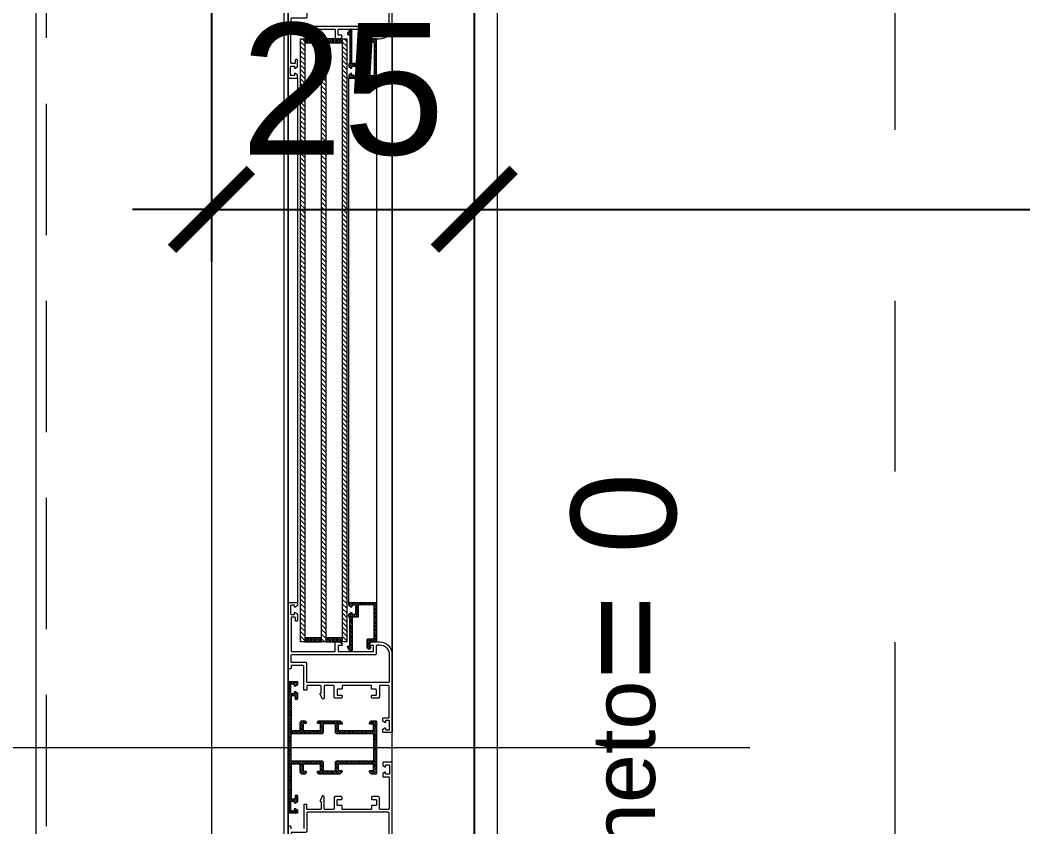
# Model space of a CAD drawing. Header units: centimetres. Extents: x 105417 to 110818, y -55119 to -48326.
# Drawn here: x 106191.2 to 106286.5, y -51119.9 to -51043.2 of the extents above; entities that cross this region are included whole.
import ezdxf

# ---------------------------------------------------------------- set-up
doc = ezdxf.new("R2010")
doc.units = ezdxf.units.CM
doc.header["$LTSCALE"] = 50
doc.header["$MEASUREMENT"] = 0
doc.linetypes.add('AXES', pattern=[2, 1.25, -0.25, 0.25, -0.25])
doc.linetypes.add('CACHE', pattern=[0.375, 0.25, -0.125])
doc.layers.get('0').update_dxf_attribs({"color": 8})
for name, color, linetype in [('AXES', 10, 'AXES'), ('BORD', 5, 'Continuous'), ('COTE 50ème', 1, 'Continuous')]:
    doc.layers.add(name, color=color, linetype=linetype)
for name, color, linetype, lineweight in [('CONSOLE ISOL.', 214, 'Continuous', 15), ('MACONNERIE COUPE', 7, 'Continuous', 30), ('WINDOWS', 21, 'Continuous', 5)]:
    doc.layers.add(name, color=color, linetype=linetype, lineweight=lineweight)
doc.layers.add('FMULT', color=150, linetype='Continuous', plot=False)
doc.styles.add('GENERATED_STYLE_1', font='arial.ttf')
doc.styles.add('RS_TXT_50', font='arial.ttf', dxfattribs={"height": 12.5})
doc.dimstyles.new('RS_50CM_LINEAIRE', dxfattribs={"dimscale": 5, "dimtxt": 12.5, "dimasz": 1.5, "dimexe": 1, "dimexo": 2.5, "dimgap": 1, "dimtad": 1, "dimdec": 1, "dimrnd": 0.5, "dimdsep": 46, "dimtxsty": 'RS_TXT_50', "dimblk1": 'ARCHTICK', "dimblk2": 'ARCHTICK', "dimsah": 1, "dimcen": 2.5, "dimdle": 1, "dimclrt": 4, "dimadec": 0, "dimazin": 2, "dimtfac": 1, "dimtdec": 1, "dimtix": 1, "dimtmove": 2, "dimatfit": 3, "dimfxl": 1, "dimtolj": 1, "dimtzin": 0, "dimarcsym": 0})
pattern_1 = [(135, (-46708.70849, -43842.58123), (-0.08838834765, -0.08838834765), [])]

# ---------------------------------------------------------------- blocks, each defined once
blk = doc.blocks.new('A$Ceb270309')
at = {"layer": 'AXES', "lineweight": 5, "ltscale": 1.3}
blk.add_line((-1265, 1580), (-1265, -1500), dxfattribs=at)
blk = doc.blocks.new('_ArchTick')
at = {"color": 0, "linetype": 'ByBlock', "const_width": 0.15}
blk.add_lwpolyline([(-0.5, -0.5), (0.5, 0.5)], dxfattribs=at)
blk = doc.blocks.new('*D955')
at = {"layer": 'COTE 50ème', "color": 0, "lineweight": -2, "ltscale": 0.5, "transparency": 16777216}
for p, q in [((106209.354, -51018.236), (106209.354, -51066.17)), ((106234.354, -51018.236), (106234.354, -51066.17)), ((106209.354, -51061.17), (106201.854, -51061.17)), ((106209.354, -51061.17), (106234.354, -51061.17)), ((106234.354, -51061.17), (106241.854, -51061.17))]:
    blk.add_line(p, q, dxfattribs=at)
at = {"layer": 'Defpoints', "color": 0, "ltscale": 0.5, "transparency": 16777216}
for p in [(106209.354, -51005.736), (106234.354, -51005.736), (106234.354, -51061.17)]:
    blk.add_point(p, dxfattribs=at)
at = {"layer": 'COTE 50ème', "color": 0, "lineweight": -2, "ltscale": 0.5, "transparency": 16777216, "xscale": 7.5, "yscale": 7.5, "zscale": 7.5}
blk.add_blockref('_ArchTick', (106209.354, -51061.17), dxfattribs=at)
at = {"layer": 'COTE 50ème', "color": 0, "lineweight": -2, "ltscale": 0.5, "transparency": 16777216, "xscale": 7.5, "yscale": 7.5, "zscale": 7.5, "rotation": 180}
blk.add_blockref('_ArchTick', (106234.354, -51061.17), dxfattribs=at)
at = {"layer": 'COTE 50ème', "color": 4, "ltscale": 0.5, "transparency": 16777216, "insert": (106221.854, -51049.788), "char_height": 12.5, "attachment_point": 5, "style": 'RS_TXT_50'}
blk.add_mtext('\\A1;25', dxfattribs=at)
blk = doc.blocks.new('*D956')
at = {"layer": 'COTE 50ème', "color": 0, "lineweight": -2, "ltscale": 0.5, "transparency": 16777216}
for p, q in [((106754.353, -51001.51), (106754.353, -51066.17)), ((106234.354, -51018.236), (106234.354, -51066.17)), ((106229.354, -51061.17), (106759.353, -51061.17))]:
    blk.add_line(p, q, dxfattribs=at)
at = {"layer": 'Defpoints', "color": 0, "ltscale": 0.5, "transparency": 16777216}
for p in [(106754.353, -50989.01), (106234.354, -51005.736), (106754.353, -51061.17)]:
    blk.add_point(p, dxfattribs=at)
at = {"layer": 'COTE 50ème', "color": 0, "lineweight": -2, "ltscale": 0.5, "transparency": 16777216, "xscale": 7.5, "yscale": 7.5, "zscale": 7.5, "rotation": 180}
blk.add_blockref('_ArchTick', (106234.354, -51061.17), dxfattribs=at)
at = {"layer": 'COTE 50ème', "color": 0, "lineweight": -2, "ltscale": 0.5, "transparency": 16777216, "xscale": 7.5, "yscale": 7.5, "zscale": 7.5}
blk.add_blockref('_ArchTick', (106754.353, -51061.17), dxfattribs=at)
at = {"layer": 'COTE 50ème', "color": 4, "ltscale": 0.5, "transparency": 16777216, "insert": (106494.353, -51049.788), "char_height": 12.5, "attachment_point": 5, "style": 'RS_TXT_50'}
blk.add_mtext('\\A1;520', dxfattribs=at)
blk = doc.blocks.new('*D1050')
at = {"layer": 'COTE 50ème', "color": 0, "lineweight": -2, "ltscale": 0.5, "transparency": 16777216}
for p, q in [((106056.923, -51197.474), (106056.923, -51027.362)), ((106209.354, -51032.362), (106051.923, -51032.362)), ((106206.581, -51192.474), (106051.923, -51192.474))]:
    blk.add_line(p, q, dxfattribs=at)
at = {"layer": 'Defpoints', "color": 0, "ltscale": 0.5, "transparency": 16777216}
for p in [(106056.923, -51032.362), (106221.854, -51032.362), (106219.081, -51192.474)]:
    blk.add_point(p, dxfattribs=at)
at = {"layer": 'COTE 50ème', "color": 0, "lineweight": -2, "ltscale": 0.5, "transparency": 16777216, "xscale": 7.5, "yscale": 7.5, "zscale": 7.5}
for p, rotation in [((106056.923, -51032.362), 90), ((106056.923, -51192.474), 270)]:
    blk.add_blockref('_ArchTick', p, dxfattribs=dict(at, rotation=rotation))
at = {"layer": 'COTE 50ème', "color": 4, "ltscale": 0.5, "transparency": 16777216, "insert": (106045.541, -51112.418), "char_height": 12.5, "attachment_point": 5, "rotation": 90, "style": 'RS_TXT_50'}
blk.add_mtext('\\A1;160', dxfattribs=at)
blk = doc.blocks.new('*D1059')
at = {"layer": 'COTE 50ème', "color": 0, "lineweight": -2, "ltscale": 0.5, "transparency": 16777216}
for p, q in [((106022.111, -50327.362), (106022.111, -51637.362)), ((106196.854, -50332.362), (106017.111, -50332.362)), ((106096.854, -51632.362), (106017.111, -51632.362))]:
    blk.add_line(p, q, dxfattribs=at)
at = {"layer": 'Defpoints', "color": 0, "ltscale": 0.5, "transparency": 16777216}
for p in [(106209.354, -50332.362), (106022.111, -51632.362), (106109.354, -51632.362)]:
    blk.add_point(p, dxfattribs=at)
at = {"layer": 'COTE 50ème', "color": 0, "lineweight": -2, "ltscale": 0.5, "transparency": 16777216, "xscale": 7.5, "yscale": 7.5, "zscale": 7.5}
for p, rotation in [((106022.111, -50332.362), 90), ((106022.111, -51632.362), 270)]:
    blk.add_blockref('_ArchTick', p, dxfattribs=dict(at, rotation=rotation))
at = {"layer": 'COTE 50ème', "color": 4, "ltscale": 0.5, "transparency": 16777216, "insert": (106010.725, -50982.362), "char_height": 12.5, "attachment_point": 5, "rotation": 90, "style": 'RS_TXT_50'}
blk.add_mtext('\\A1;1300', dxfattribs=at)
blk = doc.blocks.new('*D1062')
at = {"layer": 'COTE 50ème', "color": 0, "lineweight": -2, "ltscale": 0.5, "transparency": 16777216}
for p, q in [((105995.752, -52042.362), (105995.752, -49967.362)), ((106966.854, -49972.362), (105990.752, -49972.362)), ((106196.856, -52037.362), (105990.752, -52037.362))]:
    blk.add_line(p, q, dxfattribs=at)
at = {"layer": 'Defpoints', "color": 0, "ltscale": 0.5, "transparency": 16777216}
for p in [(105995.752, -49972.362), (106979.354, -49972.362), (106209.356, -52037.362)]:
    blk.add_point(p, dxfattribs=at)
at = {"layer": 'COTE 50ème', "color": 0, "lineweight": -2, "ltscale": 0.5, "transparency": 16777216, "xscale": 7.5, "yscale": 7.5, "zscale": 7.5}
for p, rotation in [((105995.752, -49972.362), 90), ((105995.752, -52037.362), 270)]:
    blk.add_blockref('_ArchTick', p, dxfattribs=dict(at, rotation=rotation))
at = {"layer": 'COTE 50ème', "color": 4, "ltscale": 0.5, "transparency": 16777216, "insert": (105984.37, -51004.862), "char_height": 12.5, "attachment_point": 5, "rotation": 90, "style": 'RS_TXT_50'}
blk.add_mtext('\\A1;2065', dxfattribs=at)

msp = doc.modelspace()

# ---------------------------------------------------------------- hatches: boundary and pattern name
at = {"layer": 'WINDOWS', "transparency": 33554559}
h = msp.add_hatch(dxfattribs=at)
h.set_pattern_fill('ANSI31', color=256, angle=450)
h.set_pattern_definition([(135, (-46708.71279, -43842.58135), (-0.08838834765, -0.08838834765), [])])
h.paths.add_polyline_path([(106224.821, -51045.317, 0.414214), (106224.728, -51045.224), (106224.261, -51045.224, -0.414214), (106224.168, -51045.13), (106224.168, -51044.393, -1.835735), (106224.392, -51044.538), (106224.392, -51045), (106224.803, -51045), (106225.045, -51044.944), (106225.045, -51048.621, -0.414214), (106224.989, -51048.677), (106222.483, -51048.677, -0.414214), (106222.427, -51048.621), (106222.427, -51048.416, -0.250765), (106222.452, -51048.369), (106222.62, -51048.238, -0.599022), (106222.707, -51048.285), (106222.707, -51048.416), (106223.08, -51048.416), (106223.08, -51047.557), (106222.707, -51047.557), (106222.707, -51047.688, -0.649779), (106222.613, -51047.729), (106222.445, -51047.598, -0.212283), (106222.427, -51047.557), (106222.427, -51047.352, -0.414214), (106222.483, -51047.296), (106222.52, -51047.296), (106222.52, -51044.552), (106222.389, -51044.552, -0.603122), (106222.312, -51044.406), (106222.555, -51044.051, -0.737396), (106222.725, -51044.104), (106222.725, -51047.296), (106223.229, -51047.296, -0.414214), (106223.323, -51047.389), (106223.323, -51048.453), (106224.728, -51048.453, 0.414214), (106224.821, -51048.36)])
at = {"layer": 'WINDOWS'}
h = msp.add_hatch(dxfattribs=at)
h.set_pattern_fill('ANSI31', color=140, scale=2.5, angle=450)
h.set_pattern_definition([(135, (-46708.9128, -43842.58123), (-0.2209708691, -0.2209708691), [])])
h.paths.add_polyline_path([(106217.831, -51102.325), (106217.831, -51044.939), (106218.231, -51044.939), (106218.231, -51102.325)])
h.paths.add_polyline_path([(106219.831, -51102.325), (106219.831, -51044.939), (106220.231, -51044.939), (106220.231, -51102.325)])
h.paths.add_polyline_path([(106221.831, -51102.325), (106221.831, -51044.944), (106222.231, -51044.944), (106222.231, -51102.325)])
at = {"layer": 'WINDOWS', "transparency": 33554559}
h = msp.add_hatch(dxfattribs=at)
h.set_pattern_fill('ANSI31', color=140, angle=450)
h.set_pattern_definition([(135, (-46708.90849, -43859.58123), (-0.08838834765, -0.08838834765), [])])
h.paths.add_polyline_path([(106219.831, -51044.939), (106218.231, -51044.939), (106218.231, -51045.339), (106219.831, -51045.339)])
h.paths.add_polyline_path([(106221.831, -51044.939), (106220.231, -51044.939), (106220.231, -51045.339), (106221.831, -51045.339)])
h.paths.add_polyline_path([(106219.831, -51101.925), (106218.231, -51101.925), (106218.231, -51102.325), (106219.831, -51102.325)])
h.paths.add_polyline_path([(106221.831, -51101.925), (106220.231, -51101.925), (106220.231, -51102.325), (106221.831, -51102.325)])
h = msp.add_hatch(dxfattribs=at)
h.set_pattern_fill('ANSI31', color=256, angle=450)
h.set_pattern_definition(pattern_1)
h.paths.add_polyline_path([(106225.05, -51102.259), (106225.05, -51102.315), (106224.807, -51102.315), (106224.807, -51102.259), (106224.452, -51102.259, 0.414214), (106224.396, -51102.315), (106224.396, -51102.688, 0.247394), (106224.421, -51102.735, -1.657435), (106224.172, -51102.866), (106224.172, -51102.128, -0.414214), (106224.266, -51102.035), (106224.732, -51102.035, 0.414214), (106224.826, -51101.942), (106224.826, -51098.899, 0.414214), (106224.732, -51098.806), (106223.383, -51098.806, 0.414214), (106223.327, -51098.862), (106223.327, -51099.87, -0.414214), (106223.234, -51099.963), (106222.786, -51099.963, 0.414214), (106222.73, -51100.019), (106222.73, -51103.155, -0.737396), (106222.559, -51103.208), (106222.317, -51102.853, -0.603122), (106222.394, -51102.707), (106222.468, -51102.707, 0.414214), (106222.524, -51102.651), (106222.524, -51099.963), (106222.487, -51099.963, -0.414214), (106222.431, -51099.907), (106222.431, -51099.702, -0.250765), (106222.456, -51099.655), (106222.624, -51099.524, -0.599022), (106222.711, -51099.571), (106222.711, -51099.646, 0.414214), (106222.767, -51099.702), (106223.028, -51099.702, 0.414214), (106223.084, -51099.646), (106223.084, -51098.899, 0.414214), (106223.028, -51098.843), (106222.767, -51098.843, 0.414214), (106222.711, -51098.899), (106222.711, -51098.973, -0.599022), (106222.624, -51099.02), (106222.456, -51098.889, -0.250765), (106222.431, -51098.843), (106222.431, -51098.638, -0.414214), (106222.487, -51098.582), (106224.994, -51098.582, -0.414214), (106225.05, -51098.638)])
at = {"layer": 'WINDOWS'}
h = msp.add_hatch(dxfattribs=at)
h.set_pattern_fill('ANSI31', color=256, angle=450)
h.set_pattern_definition(pattern_1)
h.paths.add_polyline_path([(106216.93, -51117.197, 0.414214), (106216.986, -51117.253), (106217.284, -51117.253, 0.414214), (106217.34, -51117.197), (106217.34, -51116.982, -1), (106217.546, -51116.982), (106217.546, -51117.514, -0.250765), (106217.521, -51117.561), (106217.353, -51117.673, -0.599022), (106217.266, -51117.626), (106217.266, -51117.552, 0.414214), (106217.21, -51117.496), (106216.948, -51117.496, 0.414214), (106216.892, -51117.552), (106216.892, -51118.336, 0.414214), (106216.948, -51118.392), (106217.21, -51118.392, 0.414214), (106217.266, -51118.336), (106217.266, -51118.224, -0.599022), (106217.353, -51118.177), (106217.521, -51118.289, -0.250765), (106217.546, -51118.336), (106217.546, -51118.578, -0.414214), (106217.49, -51118.634), (106216.706, -51118.634, -0.414214), (106216.65, -51118.578), (106216.65, -51112.362), (106216.65, -51106.146, -0.414214), (106216.706, -51106.09), (106217.49, -51106.09, -0.414214), (106217.546, -51106.146), (106217.546, -51106.389, -0.250765), (106217.521, -51106.436), (106217.353, -51106.548, -0.599022), (106217.266, -51106.501), (106217.266, -51106.389, 0.414214), (106217.21, -51106.333), (106216.948, -51106.333, 0.414214), (106216.892, -51106.389), (106216.892, -51107.173, 0.414214), (106216.948, -51107.229), (106217.21, -51107.229, 0.414214), (106217.266, -51107.173), (106217.266, -51107.098, -0.599022), (106217.353, -51107.052), (106217.521, -51107.164, -0.250765), (106217.546, -51107.21), (106217.546, -51107.742, -1), (106217.34, -51107.742), (106217.34, -51107.528, 0.414214), (106217.284, -51107.472), (106216.986, -51107.472, 0.414214), (106216.93, -51107.528), (106216.93, -51110.701, 0.414214), (106216.986, -51110.757), (106217.714, -51110.757, 0.414214), (106217.807, -51110.664), (106217.807, -51110.01, -0.414214), (106217.994, -51109.824), (106218.25, -51109.824, -0.198912), (106218.29, -51109.84), (106218.351, -51109.901, -0.198912), (106218.367, -51109.94), (106218.367, -51110.048, -0.414214), (106218.311, -51110.104), (106218.143, -51110.104, 0.414214), (106218.087, -51110.16), (106218.087, -51110.664, 0.414214), (106218.18, -51110.757), (106219.636, -51110.757, 0.414214), (106219.73, -51110.664), (106219.73, -51110.16, 0.414214), (106219.674, -51110.104), (106219.506, -51110.104, -0.414214), (106219.45, -51110.048), (106219.45, -51109.94, -0.198912), (106219.466, -51109.901), (106219.527, -51109.84, -0.198912), (106219.566, -51109.824), (106221.573, -51109.824, -0.198912), (106221.613, -51109.84), (106221.767, -51109.994, -0.198912), (106221.783, -51110.034), (106221.783, -51110.104, -0.414214), (106221.727, -51110.16), (106221.54, -51110.16, 0.340481), (106221.41, -51110.253), (106221.41, -51110.664, 0.414214), (106221.503, -51110.757), (106224.676, -51110.757, 0.414214), (106224.77, -51110.664), (106224.77, -51110.253, 0.414214), (106224.676, -51110.16), (106224.452, -51110.16, -0.414214), (106224.396, -51110.104), (106224.396, -51110.034, -0.198912), (106224.413, -51109.994), (106224.566, -51109.84, -0.198912), (106224.606, -51109.824), (106224.994, -51109.824, -0.414214), (106225.05, -51109.88), (106225.05, -51112.362), (106225.05, -51114.845, -0.414214), (106224.994, -51114.901), (106224.606, -51114.901, -0.198912), (106224.566, -51114.885), (106224.413, -51114.731, -0.198912), (106224.396, -51114.691), (106224.396, -51114.621, -0.414214), (106224.452, -51114.565), (106224.676, -51114.565, 0.414214), (106224.77, -51114.472), (106224.77, -51114.061, 0.414214), (106224.676, -51113.968), (106221.503, -51113.968, 0.414214), (106221.41, -51114.061), (106221.41, -51114.472, 0.340481), (106221.54, -51114.565), (106221.727, -51114.565, -0.414214), (106221.783, -51114.621), (106221.783, -51114.691, -0.198912), (106221.767, -51114.731), (106221.613, -51114.885, -0.198912), (106221.573, -51114.901), (106219.566, -51114.901, -0.198912), (106219.527, -51114.885), (106219.466, -51114.824, -0.198912), (106219.45, -51114.785), (106219.45, -51114.677, -0.414214), (106219.506, -51114.621), (106219.674, -51114.621, 0.414214), (106219.73, -51114.565), (106219.73, -51114.061, 0.414214), (106219.636, -51113.968), (106218.18, -51113.968, 0.414214), (106218.087, -51114.061), (106218.087, -51114.565, 0.414214), (106218.143, -51114.621), (106218.311, -51114.621, -0.414214), (106218.367, -51114.677), (106218.367, -51114.785, -0.198912), (106218.351, -51114.824), (106218.29, -51114.885, -0.198912), (106218.25, -51114.901), (106217.994, -51114.901, -0.414214), (106217.807, -51114.714), (106217.807, -51114.061, 0.414214), (106217.714, -51113.968), (106216.986, -51113.968, 0.414214), (106216.93, -51114.024)])
h.paths.add_polyline_path([(106216.986, -51113.688), (106219.916, -51113.688), (106220.01, -51113.781), (106220.01, -51114.528), (106220.103, -51114.621), (106221.036, -51114.621), (106221.13, -51114.528), (106221.13, -51113.781), (106221.223, -51113.688), (106224.714, -51113.688), (106224.77, -51113.632), (106224.77, -51112.362), (106224.77, -51111.093), (106224.714, -51111.037), (106221.223, -51111.037), (106221.13, -51110.944), (106221.13, -51110.197), (106221.036, -51110.104), (106220.103, -51110.104), (106220.01, -51110.197), (106220.01, -51110.944), (106219.916, -51111.037), (106216.986, -51111.037), (106216.93, -51111.093), (106216.93, -51112.362), (106216.93, -51113.632)], flags=16)

# ---------------------------------------------------------------- linework, layer by layer
at = {"layer": 'BORD', "lineweight": 5, "ltscale": 0.5}
msp.add_lwpolyline([(106209.354, -52037.362), (108409.354, -52037.362), (108409.354, -51972.362), (108509.354, -51972.362), (108509.354, -51632.362), (108409.354, -51632.362), (108409.354, -50332.362), (108279.354, -50332.362), (108279.354, -50132.362), (107639.354, -50132.362), (107639.354, -49972.362), (106979.354, -49972.362), (106979.354, -50132.362), (106339.465, -50132.362), (106339.465, -50332.363), (106209.354, -50332.362), (106209.354, -51632.362), (106109.354, -51632.362), (106109.354, -51972.362), (106209.354, -51972.362)], close=True, dxfattribs=at)
at = {"layer": 'CONSOLE ISOL.', "lineweight": 5, "ltscale": 0.5}
msp.add_lwpolyline([(107309.354, -50822.362), (107309.354, -49972.362), (106979.354, -49972.362), (106979.354, -50132.362), (106339.465, -50132.362), (106339.465, -50332.362), (106209.354, -50332.362), (106209.354, -51632.362), (106109.354, -51632.362), (106109.354, -51972.362), (106209.354, -51972.362), (106209.356, -52037.362), (107161.854, -52037.362), (107161.854, -51542.362), (107079.354, -51542.362), (107079.354, -51297.362), (107044.354, -51297.362), (107044.354, -50822.362)], close=True, dxfattribs=at)
at = {"layer": 'FMULT', "ltscale": 0.5}
msp.add_lwpolyline([(106234.354, -50697.362), (106234.354, -51247.362), (106344.354, -51247.362), (106344.354, -51277.362), (106782.354, -51277.362), (106773.727, -50947.797), (106644.465, -50947.797), (106644.465, -50697.362)], close=True, dxfattribs=at)
at = {"layer": 'WINDOWS', "color": 165, "linetype": 'CACHE'}
msp.add_line((106193.645, -51032.362), (106193.645, -51192.474), dxfattribs=at)
at = {"layer": 'WINDOWS'}
for p, q in [((106226.534, -51043.84), (106226.542, -51103.494)), ((106216.65, -51048.642), (106216.65, -51098.642)), ((106217.541, -51048.621), (106217.546, -51098.642)), ((106222.431, -51098.638), (106222.427, -51048.621)), ((106225.045, -51048.621), (106225.05, -51098.638))]:
    msp.add_line(p, q, dxfattribs=at)
at = {"layer": 'WINDOWS', "color": 165}
msp.add_line((106164.55, -51112.362), (106260.55, -51112.362), dxfattribs=at)
for points in [[(106216.645, -51192.474), (106216.645, -51032.362), (106192.645, -51032.362), (106192.645, -51192.474)], [(106216.245, -51032.762), (106216.245, -51192.074), (106216.645, -51192.474), (106216.645, -51032.362)], [(106226.543, -51192.474), (106226.543, -51032.362), (106236.543, -51032.362), (106236.543, -51192.474)]]:
    msp.add_lwpolyline(points, close=True, dxfattribs=at)
at = {"layer": 'WINDOWS'}
for points in [[(106216.645, -51032.362), (106216.645, -51192.474), (106226.543, -51192.474), (106226.543, -51032.362)], [(106224.77, -51112.362), (106224.77, -51113.632), (106224.714, -51113.688), (106221.223, -51113.688), (106221.13, -51113.781), (106221.13, -51114.528), (106221.036, -51114.621), (106220.103, -51114.621), (106220.01, -51114.528), (106220.01, -51113.781), (106219.916, -51113.688), (106216.986, -51113.688), (106216.93, -51113.632), (106216.93, -51112.362), (106216.93, -51111.093), (106216.986, -51111.037), (106219.916, -51111.037), (106220.01, -51110.944), (106220.01, -51110.197), (106220.103, -51110.104), (106221.036, -51110.104), (106221.13, -51110.197), (106221.13, -51110.944), (106221.223, -51111.037), (106224.714, -51111.037), (106224.77, -51111.093)]]:
    msp.add_lwpolyline(points, close=True, dxfattribs=at)
for points in [[(106216.645, -51042.442), (106216.645, -51048.621, 0.414214), (106216.701, -51048.677), (106217.485, -51048.677, 0.414214), (106217.541, -51048.621), (106217.541, -51048.416, 0.250765), (106217.516, -51048.369), (106217.348, -51048.238, 0.599022), (106217.261, -51048.285), (106217.261, -51048.378, -0.414214), (106217.205, -51048.434), (106216.944, -51048.434, -0.414214), (106216.888, -51048.378), (106216.888, -51047.594, -0.414214), (106216.944, -51047.538), (106217.205, -51047.538, -0.414214), (106217.261, -51047.594), (106217.261, -51047.688, 0.599022), (106217.348, -51047.734), (106217.516, -51047.604, 0.250765), (106217.541, -51047.557), (106217.541, -51046.978, 0.414214), (106217.485, -51046.922), (106217.392, -51046.922, 0.414214), (106217.336, -51046.978), (106217.336, -51047.24, -0.414214), (106217.28, -51047.296), (106216.981, -51047.296, -0.414214), (106216.925, -51047.24), (106216.925, -51044.066, -0.414214), (106216.981, -51044.01), (106221.069, -51044.01, -0.414214), (106221.125, -51044.066), (106221.125, -51044.888, 0.414214), (106221.181, -51044.944), (106221.569, -51044.944, 0.198912), (106221.608, -51044.927), (106221.762, -51044.773, 0.198912), (106221.779, -51044.734), (106221.779, -51044.664, 0.414214), (106221.723, -51044.608), (106221.499, -51044.608, -0.414214), (106221.405, -51044.514), (106221.405, -51044.104, -0.414214), (106221.499, -51044.01), (106224.672, -51044.01, -0.414214), (106224.765, -51044.104), (106224.765, -51044.514, -0.414214), (106224.672, -51044.608), (106224.448, -51044.608, 0.414214), (106224.392, -51044.664), (106224.392, -51044.734, 0.198912), (106224.408, -51044.773), (106224.562, -51044.927, 0.198912), (106224.602, -51044.944), (106225.325, -51044.944, 0.414214), (106226.539, -51043.73), (106226.539, -51036.376, 0.414214)], [(106226.543, -51121.192), (106226.543, -51113.837, 0.414214), (106226.487, -51113.781), (106225.703, -51113.781, 0.414214), (106225.647, -51113.837), (106225.647, -51114.042, 0.250765), (106225.672, -51114.089), (106225.84, -51114.22, 0.599022), (106225.927, -51114.173), (106225.927, -51114.08, -0.414214), (106225.983, -51114.024), (106226.244, -51114.024, -0.414214), (106226.3, -51114.08), (106226.3, -51114.864, -0.414214), (106226.244, -51114.92), (106225.983, -51114.92, -0.414214), (106225.927, -51114.864), (106225.927, -51114.77, 0.599022), (106225.84, -51114.724), (106225.672, -51114.855, 0.250765), (106225.647, -51114.901), (106225.647, -51115.106, 0.414214), (106225.703, -51115.162), (106226.207, -51115.162, -0.414214), (106226.263, -51115.218), (106226.263, -51118.168, -0.414214), (106226.17, -51118.261), (106225.423, -51118.261, -0.414214), (106225.33, -51118.168), (106225.33, -51117.141, 0.414214), (106225.236, -51117.048), (106224.676, -51117.048, 0.414214), (106224.583, -51117.141), (106224.583, -51117.272, 0.414214), (106224.639, -51117.328), (106224.994, -51117.328, -0.414214), (106225.05, -51117.384), (106225.05, -51117.832, -0.414214), (106224.994, -51117.888), (106224.639, -51117.888, 0.414214), (106224.583, -51117.944), (106224.583, -51118.205, -0.414214), (106224.527, -51118.261), (106221.839, -51118.261, -0.414214), (106221.783, -51118.205), (106221.783, -51117.944, 0.414214), (106221.727, -51117.888), (106221.372, -51117.888, -0.414214), (106221.316, -51117.832), (106221.316, -51117.384, -0.414214), (106221.372, -51117.328), (106221.727, -51117.328, 0.414214), (106221.783, -51117.272), (106221.783, -51117.141, 0.414214), (106221.69, -51117.048), (106221.13, -51117.048, 0.414214), (106221.036, -51117.141), (106221.036, -51118.168, -0.414214), (106220.943, -51118.261), (106220.159, -51118.261, -0.414214), (106220.066, -51118.168), (106220.066, -51117.048, 0.809546), (106219.887, -51117.01), (106219.697, -51117.436, 0.543142), (106219.748, -51117.514, -0.414214), (106219.804, -51117.57), (106219.804, -51118.168, -0.414214), (106219.711, -51118.261), (106218.479, -51118.261, -0.414214), (106218.423, -51118.205), (106218.423, -51117.85, 0.414214), (106218.367, -51117.794), (106218.199, -51117.794, 0.414214), (106218.143, -51117.85), (106218.143, -51120.072, -0.414214)], [(106216.93, -51120.109), (106216.93, -51119.904, 0.414214), (106216.874, -51119.848), (106216.706, -51119.848, 0.414214), (106216.65, -51119.904), (106216.65, -51126.082, 0.414214)]]:
    msp.add_lwpolyline(points, format="xyb", dxfattribs=at)
for points in [[(106225.045, -51044.57, 0.414214), (106225.139, -51044.664), (106225.363, -51044.664), (106225.363, -51044.664, 0.414214), (106226.259, -51043.73), (106226.259, -51041.136, 0.414214), (106226.203, -51041.08), (106218.475, -51041.08, 0.414214), (106218.419, -51041.136), (106218.419, -51042.89, -0.414214), (106218.325, -51042.984), (106217.019, -51042.984, 0.414214), (106216.925, -51043.077), (106216.925, -51043.637, 0.414214), (106217.019, -51043.73), (106224.952, -51043.73, -0.414214), (106225.045, -51043.824)], [(106224.803, -51045), (106224.448, -51045, -0.414214), (106224.392, -51044.944), (106224.392, -51044.57, -0.247394), (106224.416, -51044.524, 1.657435), (106224.168, -51044.393), (106224.168, -51045.13, 0.414214), (106224.261, -51045.224), (106224.728, -51045.224, -0.414214), (106224.821, -51045.317), (106224.821, -51048.36, -0.414214), (106224.728, -51048.453), (106223.379, -51048.453, -0.414214), (106223.323, -51048.397), (106223.323, -51047.389, 0.414214), (106223.229, -51047.296), (106222.781, -51047.296, -0.414214), (106222.725, -51047.24), (106222.725, -51044.104, 0.737396), (106222.555, -51044.051), (106222.312, -51044.406, 0.603122), (106222.389, -51044.552), (106222.464, -51044.552, -0.414214), (106222.52, -51044.608), (106222.52, -51047.296), (106222.483, -51047.296, 0.414214), (106222.427, -51047.352), (106222.427, -51047.557, 0.250765), (106222.452, -51047.603), (106222.62, -51047.734, 0.599022), (106222.707, -51047.688), (106222.707, -51047.613, -0.414214), (106222.763, -51047.557), (106223.024, -51047.557, -0.414214), (106223.08, -51047.613), (106223.08, -51048.36, -0.414214), (106223.024, -51048.416), (106222.763, -51048.416, -0.414214), (106222.707, -51048.36), (106222.707, -51048.285, 0.599022), (106222.62, -51048.238), (106222.452, -51048.369, 0.250765), (106222.427, -51048.416), (106222.427, -51048.621, 0.414214), (106222.483, -51048.677), (106224.989, -51048.677, 0.414214), (106225.045, -51048.621), (106225.045, -51045), (106225.045, -51044.944), (106224.803, -51044.944)], [(106226.543, -51110.888, -0.414214), (106226.487, -51110.944), (106225.703, -51110.944, -0.414214), (106225.647, -51110.888), (106225.647, -51110.682, -0.250765), (106225.672, -51110.636), (106225.84, -51110.505, -0.599022), (106225.927, -51110.552), (106225.927, -51110.645, 0.414214), (106225.983, -51110.701), (106226.244, -51110.701, 0.414214), (106226.3, -51110.645), (106226.3, -51109.861, 0.414214), (106226.244, -51109.805), (106225.983, -51109.805, 0.414214), (106225.927, -51109.861), (106225.927, -51109.954, -0.599022), (106225.84, -51110.001), (106225.672, -51109.87, -0.250765), (106225.647, -51109.824), (106225.647, -51109.618, -0.414214), (106225.703, -51109.562), (106226.207, -51109.562, 0.414214), (106226.263, -51109.506), (106226.263, -51106.557, 0.414214), (106226.17, -51106.464), (106225.423, -51106.464, 0.414214), (106225.33, -51106.557), (106225.33, -51107.584, -0.414214), (106225.236, -51107.677), (106224.676, -51107.677, -0.414214), (106224.583, -51107.584), (106224.583, -51107.453, -0.414214), (106224.639, -51107.397), (106224.994, -51107.397, 0.414214), (106225.05, -51107.341), (106225.05, -51106.893, 0.414214), (106224.994, -51106.837), (106224.639, -51106.837, -0.414214), (106224.583, -51106.781), (106224.583, -51106.52, 0.414214), (106224.527, -51106.464), (106221.839, -51106.464, 0.414214), (106221.783, -51106.52), (106221.783, -51106.781, -0.414214), (106221.727, -51106.837), (106221.372, -51106.837, 0.414214), (106221.316, -51106.893), (106221.316, -51107.341, 0.414214), (106221.372, -51107.397), (106221.727, -51107.397, -0.414214), (106221.783, -51107.453), (106221.783, -51107.584, -0.414214), (106221.69, -51107.677), (106221.13, -51107.677, -0.414214), (106221.036, -51107.584), (106221.036, -51106.557, 0.414214), (106220.943, -51106.464), (106220.159, -51106.464, 0.414214), (106220.066, -51106.557), (106220.066, -51107.677, -0.809546), (106219.887, -51107.715), (106219.697, -51107.289, -0.543142), (106219.748, -51107.21, 0.414214), (106219.804, -51107.154), (106219.804, -51106.557, 0.414214), (106219.711, -51106.464), (106218.479, -51106.464, 0.414214), (106218.423, -51106.52), (106218.423, -51106.874, -0.414214), (106218.367, -51106.93), (106218.199, -51106.93, -0.414214), (106218.143, -51106.874), (106218.143, -51104.653, 0.414214), (106218.05, -51104.56), (106216.986, -51104.56, 0.414214), (106216.93, -51104.616), (106216.93, -51104.821, -0.414214), (106216.874, -51104.877), (106216.706, -51104.877, -0.414214), (106216.65, -51104.821), (106216.65, -51098.642, -0.414214), (106216.706, -51098.586), (106217.49, -51098.586, -0.414214), (106217.546, -51098.642), (106217.546, -51098.848, -0.250765), (106217.521, -51098.894), (106217.353, -51099.025, -0.599022), (106217.266, -51098.978), (106217.266, -51098.885, 0.414214), (106217.21, -51098.829), (106216.948, -51098.829, 0.414214), (106216.892, -51098.885), (106216.892, -51099.669, 0.414214), (106216.948, -51099.725), (106217.21, -51099.725, 0.414214), (106217.266, -51099.669), (106217.266, -51099.576, -0.599022), (106217.353, -51099.529), (106217.521, -51099.66, -0.250765), (106217.546, -51099.706), (106217.546, -51100.285, -0.414214), (106217.49, -51100.341), (106217.396, -51100.341, -0.414214), (106217.34, -51100.285), (106217.34, -51100.024, 0.414214), (106217.284, -51099.968), (106216.986, -51099.968, 0.414214), (106216.93, -51100.024), (106216.93, -51103.197, 0.414214), (106216.986, -51103.253), (106221.074, -51103.253, 0.414214), (106221.13, -51103.197), (106221.13, -51102.376, -0.414214), (106221.186, -51102.32), (106221.573, -51102.32, -0.198912), (106221.613, -51102.336), (106221.767, -51102.49, -0.198912), (106221.783, -51102.53), (106221.783, -51102.6, -0.414214), (106221.727, -51102.656), (106221.503, -51102.656, 0.414214), (106221.41, -51102.749), (106221.41, -51103.16, 0.414214), (106221.503, -51103.253), (106224.676, -51103.253, 0.414214), (106224.77, -51103.16), (106224.77, -51102.749, 0.414214), (106224.676, -51102.656), (106224.452, -51102.656, -0.414214), (106224.396, -51102.6), (106224.396, -51102.53, -0.198912), (106224.413, -51102.49), (106224.566, -51102.336, -0.198912), (106224.606, -51102.32), (106225.33, -51102.32, -0.414214), (106226.543, -51103.533)], [(106224.807, -51102.259), (106224.452, -51102.259, 0.414214), (106224.396, -51102.315), (106224.396, -51102.688, 0.247394), (106224.421, -51102.735, -1.657435), (106224.172, -51102.866), (106224.172, -51102.128, -0.414214), (106224.266, -51102.035), (106224.732, -51102.035, 0.414214), (106224.826, -51101.942), (106224.826, -51098.899, 0.414214), (106224.732, -51098.806), (106223.383, -51098.806, 0.414214), (106223.327, -51098.862), (106223.327, -51099.87, -0.414214), (106223.234, -51099.963), (106222.786, -51099.963, 0.414214), (106222.73, -51100.019), (106222.73, -51103.155, -0.737396), (106222.559, -51103.208), (106222.317, -51102.853, -0.603122), (106222.394, -51102.707), (106222.468, -51102.707, 0.414214), (106222.524, -51102.651), (106222.524, -51099.963), (106222.487, -51099.963, -0.414214), (106222.431, -51099.907), (106222.431, -51099.702, -0.250765), (106222.456, -51099.655), (106222.624, -51099.524, -0.599022), (106222.711, -51099.571), (106222.711, -51099.646, 0.414214), (106222.767, -51099.702), (106223.028, -51099.702, 0.414214), (106223.084, -51099.646), (106223.084, -51098.899, 0.414214), (106223.028, -51098.843), (106222.767, -51098.843, 0.414214), (106222.711, -51098.899), (106222.711, -51098.973, -0.599022), (106222.624, -51099.02), (106222.456, -51098.889, -0.250765), (106222.431, -51098.843), (106222.431, -51098.638, -0.414214), (106222.487, -51098.582), (106224.994, -51098.582, -0.414214), (106225.05, -51098.638), (106225.05, -51102.259), (106225.05, -51102.315), (106224.807, -51102.315)], [(106225.05, -51102.693, -0.414214), (106225.143, -51102.6), (106225.367, -51102.6), (106225.367, -51102.6, -0.414214), (106226.263, -51103.533), (106226.263, -51106.128, -0.414214), (106226.207, -51106.184), (106218.479, -51106.184, -0.414214), (106218.423, -51106.128), (106218.423, -51104.373, 0.414214), (106218.33, -51104.28), (106217.023, -51104.28, -0.414214), (106216.93, -51104.186), (106216.93, -51103.626, -0.414214), (106217.023, -51103.533), (106224.956, -51103.533, 0.414214), (106225.05, -51103.44)], [(106225.05, -51112.362), (106225.05, -51114.845, -0.414214), (106224.994, -51114.901), (106224.606, -51114.901, -0.198912), (106224.566, -51114.885), (106224.413, -51114.731, -0.198912), (106224.396, -51114.691), (106224.396, -51114.621, -0.414214), (106224.452, -51114.565), (106224.676, -51114.565, 0.414214), (106224.77, -51114.472), (106224.77, -51114.061, 0.414214), (106224.676, -51113.968), (106221.503, -51113.968, 0.414214), (106221.41, -51114.061), (106221.41, -51114.472, 0.340481), (106221.54, -51114.565), (106221.727, -51114.565, -0.414214), (106221.783, -51114.621), (106221.783, -51114.691, -0.198912), (106221.767, -51114.731), (106221.613, -51114.885, -0.198912), (106221.573, -51114.901), (106219.566, -51114.901, -0.198912), (106219.527, -51114.885), (106219.466, -51114.824, -0.198912), (106219.45, -51114.785), (106219.45, -51114.677, -0.414214), (106219.506, -51114.621), (106219.674, -51114.621, 0.414214), (106219.73, -51114.565), (106219.73, -51114.061, 0.414214), (106219.636, -51113.968), (106218.18, -51113.968, 0.414214), (106218.087, -51114.061), (106218.087, -51114.565, 0.414214), (106218.143, -51114.621), (106218.311, -51114.621, -0.414214), (106218.367, -51114.677), (106218.367, -51114.785, -0.198912), (106218.351, -51114.824), (106218.29, -51114.885, -0.198912), (106218.25, -51114.901), (106217.994, -51114.901, -0.414214), (106217.807, -51114.714), (106217.807, -51114.061, 0.414214), (106217.714, -51113.968), (106216.986, -51113.968, 0.414214), (106216.93, -51114.024), (106216.93, -51117.197, 0.414214), (106216.986, -51117.253), (106217.284, -51117.253, 0.414214), (106217.34, -51117.197), (106217.34, -51116.982, -1), (106217.546, -51116.982), (106217.546, -51117.514, -0.250765), (106217.521, -51117.561), (106217.353, -51117.673, -0.599022), (106217.266, -51117.626), (106217.266, -51117.552, 0.414214), (106217.21, -51117.496), (106216.948, -51117.496, 0.414214), (106216.892, -51117.552), (106216.892, -51118.336, 0.414214), (106216.948, -51118.392), (106217.21, -51118.392, 0.414214), (106217.266, -51118.336), (106217.266, -51118.224, -0.599022), (106217.353, -51118.177), (106217.521, -51118.289, -0.250765), (106217.546, -51118.336), (106217.546, -51118.578, -0.414214), (106217.49, -51118.634), (106216.706, -51118.634, -0.414214), (106216.65, -51118.578), (106216.65, -51112.362), (106216.65, -51106.146, -0.414214), (106216.706, -51106.09), (106217.49, -51106.09, -0.414214), (106217.546, -51106.146), (106217.546, -51106.389, -0.250765), (106217.521, -51106.436), (106217.353, -51106.548, -0.599022), (106217.266, -51106.501), (106217.266, -51106.389, 0.414214), (106217.21, -51106.333), (106216.948, -51106.333, 0.414214), (106216.892, -51106.389), (106216.892, -51107.173, 0.414214), (106216.948, -51107.229), (106217.21, -51107.229, 0.414214), (106217.266, -51107.173), (106217.266, -51107.098, -0.599022), (106217.353, -51107.052), (106217.521, -51107.164, -0.250765), (106217.546, -51107.21), (106217.546, -51107.742, -1), (106217.34, -51107.742), (106217.34, -51107.528, 0.414214), (106217.284, -51107.472), (106216.986, -51107.472, 0.414214), (106216.93, -51107.528), (106216.93, -51110.701, 0.414214), (106216.986, -51110.757), (106217.714, -51110.757, 0.414214), (106217.807, -51110.664), (106217.807, -51110.01, -0.414214), (106217.994, -51109.824), (106218.25, -51109.824, -0.198912), (106218.29, -51109.84), (106218.351, -51109.901, -0.198912), (106218.367, -51109.94), (106218.367, -51110.048, -0.414214), (106218.311, -51110.104), (106218.143, -51110.104, 0.414214), (106218.087, -51110.16), (106218.087, -51110.664, 0.414214), (106218.18, -51110.757), (106219.636, -51110.757, 0.414214), (106219.73, -51110.664), (106219.73, -51110.16, 0.414214), (106219.674, -51110.104), (106219.506, -51110.104, -0.414214), (106219.45, -51110.048), (106219.45, -51109.94, -0.198912), (106219.466, -51109.901), (106219.527, -51109.84, -0.198912), (106219.566, -51109.824), (106221.573, -51109.824, -0.198912), (106221.613, -51109.84), (106221.767, -51109.994, -0.198912), (106221.783, -51110.034), (106221.783, -51110.104, -0.414214), (106221.727, -51110.16), (106221.54, -51110.16, 0.340481), (106221.41, -51110.253), (106221.41, -51110.664, 0.414214), (106221.503, -51110.757), (106224.676, -51110.757, 0.414214), (106224.77, -51110.664), (106224.77, -51110.253, 0.414214), (106224.676, -51110.16), (106224.452, -51110.16, -0.414214), (106224.396, -51110.104), (106224.396, -51110.034, -0.198912), (106224.413, -51109.994), (106224.566, -51109.84, -0.198912), (106224.606, -51109.824), (106224.994, -51109.824, -0.414214), (106225.05, -51109.88)], [(106225.05, -51122.032, 0.414214), (106225.143, -51122.125), (106225.367, -51122.125), (106225.367, -51122.125, 0.414214), (106226.263, -51121.192), (106226.263, -51118.597, 0.414214), (106226.207, -51118.541), (106218.479, -51118.541, 0.414214), (106218.423, -51118.597), (106218.423, -51120.352, -0.414214), (106218.33, -51120.445), (106217.023, -51120.445, 0.414214), (106216.93, -51120.538), (106216.93, -51121.098, 0.414214), (106217.023, -51121.192), (106224.956, -51121.192, -0.414214), (106225.05, -51121.285)]]:
    msp.add_lwpolyline(points, format="xyb", close=True, dxfattribs=at)
at = {"layer": 'WINDOWS', "color": 140}
for points in [[(106217.831, -51102.325), (106217.831, -51044.939), (106218.231, -51044.939), (106218.231, -51102.325)], [(106219.831, -51044.939), (106218.231, -51044.939), (106218.231, -51045.339), (106219.831, -51045.339)], [(106219.831, -51102.325), (106219.831, -51044.939), (106220.231, -51044.939), (106220.231, -51102.325)], [(106221.831, -51044.939), (106220.231, -51044.939), (106220.231, -51045.339), (106221.831, -51045.339)], [(106221.831, -51102.325), (106221.831, -51044.944), (106222.231, -51044.944), (106222.231, -51102.325)], [(106219.831, -51101.925), (106218.231, -51101.925), (106218.231, -51102.325), (106219.831, -51102.325)], [(106221.831, -51101.925), (106220.231, -51101.925), (106220.231, -51102.325), (106221.831, -51102.325)]]:
    msp.add_lwpolyline(points, close=True, dxfattribs=at)

# ---------------------------------------------------------------- block references
at = {"layer": 'MACONNERIE COUPE', "lineweight": 5, "ltscale": 0.5}
msp.add_blockref('A$Ceb270309', (107539.354, -50862.362), dxfattribs=at)

# ---------------------------------------------------------------- texts
at = {"layer": 'WINDOWS', "color": 165, "insert": (106253.69, -51086.201), "char_height": 10, "attachment_point": 9, "rotation": 90, "style": 'GENERATED_STYLE_1'}
msp.add_mtext('\\A1;\\pt0;P{\\H0.6x;neto}= 0', dxfattribs=at)

# ---------------------------------------------------------------- dimensions: what is measured, and where the dimension line sits
at = {"layer": 'COTE 50ème', "ltscale": 0.5}
for base, p1, p2, picture, middle in [((105995.752, -49972.362), (106209.356, -52037.362), (106979.354, -49972.362), '*D1062', (105984.37, -51004.862)), ((106022.111, -51632.362), (106209.354, -50332.362), (106109.354, -51632.362), '*D1059', (106010.725, -50982.362)), ((106056.923, -51032.362), (106219.081, -51192.474), (106221.854, -51032.362), '*D1050', (106045.541, -51112.418))]:
    dim = msp.add_linear_dim(base=base, p1=p1, p2=p2, angle=90, dimstyle='RS_50CM_LINEAIRE', dxfattribs=at)
    dim.commit()
    dim.dimension.update_dxf_attribs({"geometry": picture, "text_midpoint": middle})
for base, p1, p2, picture, middle in [((106754.353, -51061.17), (106234.354, -51005.736), (106754.353, -50989.01), '*D956', (106494.353, -51049.788)), ((106234.354, -51061.17), (106209.354, -51005.736), (106234.354, -51005.736), '*D955', (106221.854, -51049.788))]:
    dim = msp.add_linear_dim(base=base, p1=p1, p2=p2, dimstyle='RS_50CM_LINEAIRE', dxfattribs=at)
    dim.commit()
    dim.dimension.update_dxf_attribs({"geometry": picture, "text_midpoint": middle})

doc.saveas('drawing.dxf')
